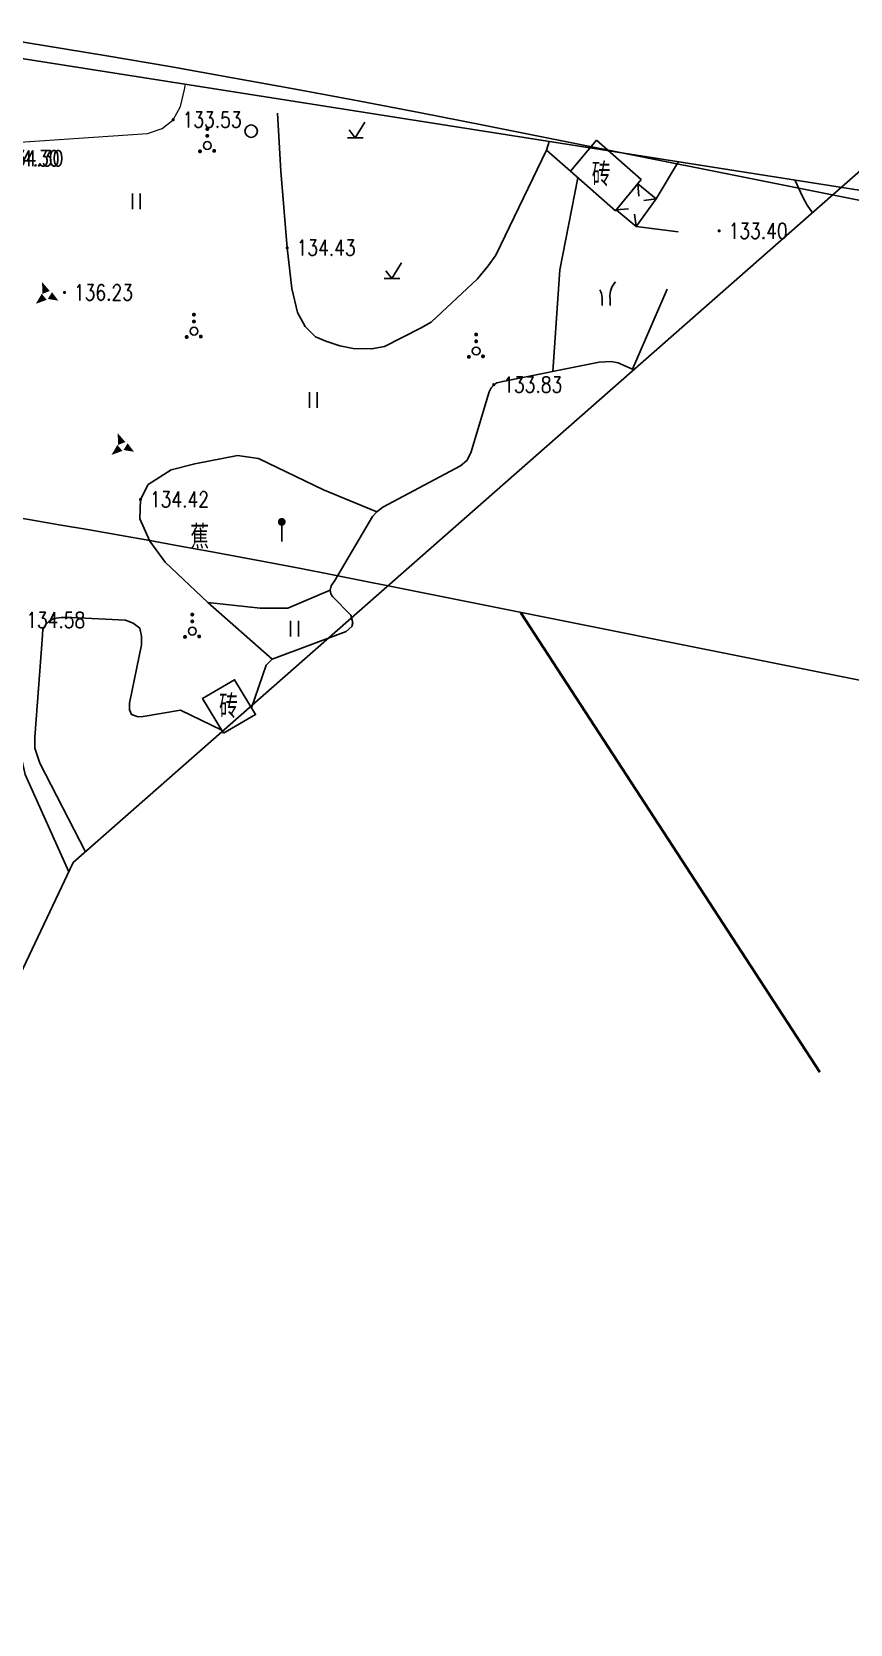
# Model space of a CAD drawing. Extents: x 529262 to 576451, y 2694391 to 2717535.
# Drawn here: x 567488 to 567540.2, y 2709565.2 to 2709666.8 of the extents above; entities that cross this region are included whole.
import ezdxf
from ezdxf.enums import TextEntityAlignment as Align
from ezdxf.xclip import XClip

# ---------------------------------------------------------------- set-up
doc = ezdxf.new("R2010")
doc.units = 0
doc.header["$XCLIPFRAME"] = 0
for name, color, linetype in [('DMTZ', 8, 'Continuous'), ('GCD', 8, 'Continuous'), ('JMD', 8, 'Continuous'), ('PP-COM', 7, 'Continuous'), ('RD-中线', 40, 'Continuous'), ('RD-红线', 7, 'Continuous'), ('ZBTZ', 8, 'Continuous')]:
    doc.layers.add(name, color=color, linetype=linetype)
doc.layers.add('SXSS', color=5, linetype='Continuous', lineweight=0)
doc.layers.add('规划道路红线', color=5, linetype='Continuous', lineweight=40)
doc.styles.add('HZ', font='rs.shx', dxfattribs={"width": 0.8, "bigfont": 'hztxt.shx'})
doc.linetypes.add('10421', pattern='A,2,[150,AAA.SHX,S=0.5,R=0,X=0,Y=0.5],1e-11', length=2)
doc.linetypes.add('10422', pattern='A,0.75,[150,AAA.SHX,S=0.5,R=0,X=0,Y=0.5],1.5,[177,AAA.SHX,S=1,R=0,X=0,Y=0.4],0.75', length=3)
doc.linetypes.add('1161', pattern='A,0,[149,AAA.SHX,S=0.15,R=0,X=0,Y=0],-1.6', length=1.6)
doc.linetypes.add('445', pattern='A,8,-0.5,[147,AAA.SHX,S=1,R=0,X=0,Y=0],-1.5', length=10)

# ---------------------------------------------------------------- blocks, each defined once
blk = doc.blocks.new('A$C19FD0107')
at = {"layer": 'RD-中线', "color": 8, "linetype": 'Continuous'}
blk.add_lwpolyline([(-1765.32, 14833.87), (-1870.24, 14834.36, -0.07773), (-2297.41, 14903.2), (-2763.51, 15055.04, -0.002412), (-2772.67, 15058.08), (-3168.08, 15191.13, 0.031805), (-3413.66, 15256.72), (-3481.17, 15270.22, 0.040764), (-3610.52, 15285.28), (-3824.79, 15292.66, 0.003807), (-3833.93, 15292.91), (-3984.46, 15295.8, 0.004916), (-3996.26, 15295.91), (-4213.61, 15295.81, 0.004475), (-4218.97, 15295.76), (-4356.1, 15293.25, -0.000047), (-4356.15, 15293.25), (-5280.16, 15276.46)], format="xyb", dxfattribs=at)
at = {"layer": 'RD-中线', "color": 8, "linetype": 'Continuous', "flags": 128}
for points in [[(-4490.73, 14139.44, 0), (-4490.29, 14139.42)], [(-3818.25, 14086.17, 0), (-3817.74, 14086.17)]]:
    blk.add_lwpolyline(points, format="xyb", dxfattribs=at)
at = {"layer": 'RD-红线', "color": 8, "linetype": 'Continuous', "flags": 128}
blk.add_lwpolyline([(-3455.57, 15234.5), (-3487.05, 15240.8, 0.040764), (-3611.55, 15255.3), (-3713.86, 15258.82)], format="xyb", dxfattribs=at)
blk = doc.blocks.new('GC200')
at = {"linetype": 'Continuous', "const_width": 0.2, "flags": 128}
blk.add_lwpolyline([(-0.1, 0, 1), (0.1, 0, 1)], format="xyb", close=True, dxfattribs=at)
blk = doc.blocks.new('gc122')
at = {"color": 8}
blk.add_circle((0, 0), 0.8, dxfattribs=at)
blk = doc.blocks.new('gc246')
at = {"color": 8}
for p, q in [((-0.5, 1), (-0.5, 0)), ((0.5, 1), (0.5, 0))]:
    blk.add_line(p, q, dxfattribs=at)
for centre, radius, start, end in [((3.4, 1.11), 2.91, 139.3312, 182.0887), ((-2.94, 0.81), 2.45, 4.3743, 29.0242)]:
    blk.add_arc(centre, radius, start, end, dxfattribs=at)
blk = doc.blocks.new('gc123')
at = {"color": 8}
for p, q in [((-1, 0), (1, 0)), ((0, 0), (-0.8, 1)), ((0, 0), (1.2, 2))]:
    blk.add_line(p, q, dxfattribs=at)
blk = doc.blocks.new('gc160')
at = {"color": 8, "const_width": 0.25}
for points in [[(1.58, 3.35, 1), (1.83, 3.35, 1)], [(1.58, 2.48, 1), (1.83, 2.48, 1)], [(0.65, 0.5, 1), (0.9, 0.5, 1)], [(2.46, 0.56, 1), (2.71, 0.56, 1)]]:
    blk.add_lwpolyline(points, format="xyb", close=True, dxfattribs=at)
at = {"color": 8}
blk.add_circle((1.71, 1.24), 0.5, dxfattribs=at)
blk = doc.blocks.new('gc121')
at = {"color": 8}
for p, q in [((-0.5, -1), (-0.5, 1)), ((0.5, -1), (0.5, 1))]:
    blk.add_line(p, q, dxfattribs=at)
blk = doc.blocks.new('gc165')
at = {"color": 8}
blk.add_line((0, 0), (0, 2), dxfattribs=at)
at = {"color": 8, "const_width": 0.5}
blk.add_lwpolyline([(-0.25, 2.5, 1), (0.25, 2.5, 1)], format="xyb", close=True, dxfattribs=at)
blk = doc.blocks.new('gc087')
at = {"color": 8}
for points in [[(-0.62, 1.71, 0, 1, 0), (-0.1, 0.39, 1, 1, 0)], [(-1.41, -1.07, 0, 1, 0), (-0.34, -0.17, 1, 1, 0)], [(0.39, -0.01, 1, 0, 0), (1.46, -0.66, 1, 0, 0)]]:
    blk.add_lwpolyline(points, format="xyseb", dxfattribs=at)

msp = doc.modelspace()

# ---------------------------------------------------------------- linework, layer by layer
at = {"color": 8, "linetype": 'Continuous', "flags": 128}
msp.add_lwpolyline([(567209.956, 2709328.306), (567242.359, 2709376.873), (567237.386, 2709487.838), (567226.241, 2709566.338), (567250.471, 2709637.466), (567310.691, 2709648.291), (567365.176, 2709659.753), (567568.23, 2709904.38), (567652.452, 2709866.094), (567570.025, 2709683.533), (567490.632, 2709613.794), (567456.674, 2709542.126), (567415.71, 2709492.593), (567416.103, 2709370.575), (567398.267, 2709255.857), (567341.513, 2709220.051), (567319.6, 2709121.447), (567354.869, 2709007.157), (567377.977, 2708907.793), (567342.698, 2708646.362), (567189.906, 2708654.057), (567219.676, 2708986.987), (567146.446, 2709250.882)], dxfattribs=at)
at = {"layer": 'DMTZ', "linetype": '10422', "flags": 128}
for points, elevation in [([(567536.703, 2709657.334), (567537.187, 2709656.278), (567537.473, 2709655.721), (567537.813, 2709655.238)], 132.938), ([(567526.409, 2709645.221), (567525.427, 2709645.666), (567524.982, 2709645.758)], 134.358), ([(567490.347, 2709613.193), (567487.569, 2709619.4), (567487.152, 2709621.304), (567487.344, 2709628.283), (567487.25, 2709628.803), (567487.031, 2709629.258), (567486.732, 2709629.373), (567486.126, 2709629.443), (567485.091, 2709629.399), (567484.264, 2709629.259), (567481.607, 2709628.299), (567481.004, 2709627.796), (567480.801, 2709627.067), (567480.921, 2709621.237), (567480.711, 2709620.421), (567480.452, 2709620.248), (567478.562, 2709619.864), (567477.996, 2709619.622), (567477.684, 2709619.246), (567476.72, 2709617.062), (567476.657, 2709616.628), (567476.779, 2709616.114), (567479.768, 2709608.547), (567483.378, 2709598.485)], 134.404), ([(567500.114, 2709622.231), (567497.477, 2709623.501), (567495.107, 2709623.104), (567494.791, 2709623.077), (567494.353, 2709623.227), (567494.229, 2709623.536), (567494.238, 2709623.943), (567495.002, 2709627.68), (567494.984, 2709628.233), (567494.878, 2709628.743), (567494.47, 2709629.056), (567493.972, 2709629.258), (567490.537, 2709629.428), (567489.856, 2709629.417), (567489.401, 2709629.346), (567489.102, 2709629.177), (567488.883, 2709628.977), (567488.686, 2709628.648), (567488.648, 2709627.991), (567488.177, 2709621.791), (567488.181, 2709621.077), (567488.509, 2709620.132), (567491.411, 2709614.479)], 134.398)]:
    msp.add_lwpolyline(points, dxfattribs=dict(at, elevation=elevation))
msp.add_lwpolyline([(567524.982, 2709645.758), (567524.217, 2709645.705), (567518.052, 2709644.479), (567517.677, 2709644.392), (567517.48, 2709644.271), (567517.312, 2709644.072), (567517.19, 2709643.812), (567516.019, 2709639.93), (567515.755, 2709639.436), (567515.35, 2709639.097), (567510.407, 2709636.464), (567510.012, 2709636.17), (567509.736, 2709635.853), (567507.331, 2709631.785), (567507.098, 2709631.434), (567507.036, 2709631.163), (567507.086, 2709630.933), (567507.189, 2709630.75), (567508.363, 2709629.571), (567508.485, 2709629.069), (567508.409, 2709628.844), (567508.054, 2709628.517), (567503.337, 2709626.76), (567502.958, 2709626.386), (567502.012, 2709623.662)], dxfattribs=at)
at = {"layer": 'JMD', "linetype": 'Continuous'}
for p, q in [((567526.671, 2709657.096), (567526.746, 2709656.299)), ((567527.85, 2709656.12), (567527.056, 2709656.02)), ((567525.284, 2709655.42), (567526.081, 2709655.495)), ((567526.569, 2709654.357), (567526.468, 2709655.151))]:
    msp.add_line(p, q, dxfattribs=at)
at = {"layer": 'JMD', "linetype": 'Continuous', "flags": 128}
for points in [[(567491.726, 2709723.775), (567576.536, 2709693.89), (567573.688, 2709684.738), (567556.677, 2709687.045), (567550.961, 2709655.095), (567486.806, 2709665.167), (567484.722, 2709651.708), (567441.25, 2709656.873), (567438.007, 2709666.354)], [(567526.569, 2709654.357), (567527.85, 2709656.12), (567526.671, 2709657.096), (567525.284, 2709655.42)], [(567500.231, 2709622.037), (567502.273, 2709623.229), (567500.938, 2709625.451), (567498.896, 2709624.259)]]:
    msp.add_lwpolyline(points, close=True, dxfattribs=at)
at = {"layer": 'JMD', "linetype": '445', "flags": 128}
for points in [[(567521.011, 2709659.797), (567520.837, 2709659.224), (567522.387, 2709657.89)], [(567527.85, 2709656.12), (567529.265, 2709658.501)]]:
    msp.add_lwpolyline(points, dxfattribs=at)
at = {"layer": 'JMD', "linetype": 'Continuous', "elevation": 133.756, "flags": 128}
msp.add_lwpolyline([(567524.033, 2709659.879), (567526.885, 2709657.354), (567525.239, 2709655.365), (567522.387, 2709657.89)], close=True, dxfattribs=at)
at = {"layer": 'SXSS', "color": 8, "linetype": '10421', "elevation": 133.488, "flags": 128}
msp.add_lwpolyline([(567485.953, 2709659.661), (567495.384, 2709660.287), (567496.304, 2709660.625), (567497.016, 2709661.179), (567497.494, 2709662.024), (567497.729, 2709663.109), (567497.795, 2709663.442)], dxfattribs=at)
at = {"layer": 'ZBTZ', "linetype": '1161', "flags": 128}
for points, elevation in [([(567520.837, 2709659.224), (567517.607, 2709652.538), (567517.127, 2709651.844), (567516.444, 2709651.015), (567513.476, 2709648.251), (567512.8, 2709647.879), (567510.509, 2709646.712), (567509.679, 2709646.553), (567508.496, 2709646.585), (567507.65, 2709646.758), (567506.769, 2709647.04), (567506.097, 2709647.318), (567505.435, 2709647.982), (567504.956, 2709648.868), (567504.581, 2709650.412), (567504.295, 2709653.006), (567503.898, 2709657.901), (567503.68, 2709661.602)], 133.439), ([(567522.854, 2709657.476), (567521.687, 2709651.589), (567521.25, 2709645.115)], 133.756), ([(567529.25, 2709654.028), (567526.569, 2709654.357)], 133.548), ([(567528.545, 2709650.367), (567526.339, 2709645.252)], 133.779), ([(567503.337, 2709626.76), (567499.236, 2709630.366), (567496.508, 2709632.959), (567495.526, 2709634.28), (567494.884, 2709635.714), (567494.93, 2709636.948), (567495.413, 2709637.903), (567496.885, 2709638.846), (567498.395, 2709639.223), (567501.113, 2709639.752), (567502.453, 2709639.558), (567506.605, 2709637.563), (567510.012, 2709636.17)], 133.821), ([(567499.236, 2709630.366), (567502.567, 2709630.019), (567504.343, 2709630.019), (567507.036, 2709631.163)], 134.092)]:
    msp.add_lwpolyline(points, dxfattribs=dict(at, elevation=elevation))
at = {"layer": '规划道路红线'}
msp.add_line((567519.208, 2709629.722, -6.694), (567538.282, 2709600.416, -6.694), dxfattribs=at)

# ---------------------------------------------------------------- block references
at = {"layer": 'DMTZ', "linetype": 'Continuous', "xscale": 0.5, "yscale": 0.5}
for p in [(567488.955, 2709649.963, 136.724), (567488.955, 2709649.963, 136.724), (567493.783, 2709640.323, 136.724)]:
    msp.add_blockref('gc087', p, dxfattribs=at)
at = {"layer": 'GCD', "linetype": 'Continuous'}
ref = msp.add_blockref('GC200', (567497.016, 2709661.179, 133.531), dxfattribs=dict(at, xscale=0.5, yscale=0.5, zscale=0.5))
ref.add_attrib('height', '133.53', dxfattribs={"linetype": 'Continuous', "height": 1, "style": 'HZ', "width": 0.8}).set_placement((567497.616, 2709661.179, 133.531), align=Align.MIDDLE_LEFT)
ref = msp.add_blockref('GC200', (567485.392, 2709658.72, 134.3), dxfattribs=dict(at, xscale=0.5, yscale=0.5, zscale=0.5))
ref.add_attrib('height', '134.30', dxfattribs={"linetype": 'Continuous', "height": 1, "style": 'HZ', "width": 0.8}).set_placement((567485.992, 2709658.72, 134.3), align=Align.MIDDLE_LEFT)
ref = msp.add_blockref('GC200', (567531.863, 2709654.085, 133.395), dxfattribs=dict(at, xscale=0.5, yscale=0.5, zscale=0.5))
ref.add_attrib('height', '133.40', dxfattribs={"linetype": 'Continuous', "height": 1, "style": 'HZ', "width": 0.8}).set_placement((567532.463, 2709654.085, 133.395), align=Align.MIDDLE_LEFT)
ref = msp.add_blockref('GC200', (567504.295, 2709653.006, 134.43), dxfattribs=dict(at, xscale=0.5, yscale=0.5, zscale=0.5))
ref.add_attrib('height', '134.43', dxfattribs={"linetype": 'Continuous', "height": 1, "style": 'HZ', "width": 0.8}).set_placement((567504.895, 2709653.006, 134.43), align=Align.MIDDLE_LEFT)
ref = msp.add_blockref('GC200', (567490.08, 2709650.153, 136.23), dxfattribs=dict(at, xscale=0.5, yscale=0.5, zscale=0.5))
ref.add_attrib('height', '136.23', dxfattribs={"linetype": 'Continuous', "height": 1, "style": 'HZ', "width": 0.8}).set_placement((567490.68, 2709650.153, 136.23), align=Align.MIDDLE_LEFT)
at = {"layer": 'GCD', "linetype": 'Continuous', "xscale": 0.5, "yscale": 0.5, "zscale": 0.5}
msp.add_blockref('GC200', (567490.08, 2709650.153, 136.23), dxfattribs=at)
at = {"layer": 'GCD', "linetype": 'Continuous'}
ref = msp.add_blockref('GC200', (567517.48, 2709644.271, 133.826), dxfattribs=dict(at, xscale=0.5, yscale=0.5, zscale=0.5))
ref.add_attrib('height', '133.83', dxfattribs={"linetype": 'Continuous', "height": 1, "style": 'HZ', "width": 0.8}).set_placement((567518.08, 2709644.271, 133.826), align=Align.MIDDLE_LEFT)
ref = msp.add_blockref('GC200', (567494.93, 2709636.948, 134.415), dxfattribs=dict(at, xscale=0.5, yscale=0.5, zscale=0.5))
ref.add_attrib('height', '134.42', dxfattribs={"linetype": 'Continuous', "height": 1, "style": 'HZ', "width": 0.8}).set_placement((567495.53, 2709636.948, 134.415), align=Align.MIDDLE_LEFT)
ref = msp.add_blockref('GC200', (567487.031, 2709629.258, 134.579), dxfattribs=dict(at, xscale=0.5, yscale=0.5, zscale=0.5))
ref.add_attrib('height', '134.58', dxfattribs={"linetype": 'Continuous', "height": 1, "style": 'HZ', "width": 0.8}).set_placement((567487.631, 2709629.258, 134.579), align=Align.MIDDLE_LEFT)
at = {"layer": 'PP-COM'}
ref = msp.add_blockref('A$C19FD0107', (570997.993, 2694390.603), dxfattribs=at)
XClip(ref).set_block_clipping_path([(-9366.4383134884, 14428.6043910822), (-3328.4480743363, 17452.7484863754)])
at = {"layer": 'ZBTZ', "linetype": 'Continuous', "xscale": 0.5, "yscale": 0.5}
for name, p in [('gc123', (567508.641, 2709660.022)), ('gc160', (567498.341, 2709658.909)), ('gc122', (567501.995, 2709660.449)), ('gc121', (567494.664, 2709655.959)), ('gc123', (567510.98, 2709651.042)), ('gc246', (567524.648, 2709649.322)), ('gc160', (567497.487, 2709647.064)), ('gc160', (567515.501, 2709645.798)), ('gc121', (567505.959, 2709643.303)), ('gc165', (567503.946, 2709634.267)), ('gc160', (567497.383, 2709627.929)), ('gc121', (567504.755, 2709628.714))]:
    msp.add_blockref(name, p, dxfattribs=at)

# ---------------------------------------------------------------- texts
at = {"layer": 'GCD', "linetype": 'Continuous', "style": 'HZ', "width": 0.8}
msp.add_text('134.30', height=1, dxfattribs=at).set_placement((567488.117, 2709658.72), align=Align.MIDDLE)
at = {"layer": 'JMD', "linetype": 'Continuous', "style": 'HZ', "width": 0.8}
for p in [(567524.937, 2709657.683), (567501.148, 2709623.747)]:
    msp.add_text('砖', height=1.5, dxfattribs=at).set_placement(p, align=Align.MIDDLE_RIGHT)
at = {"layer": 'ZBTZ', "linetype": 'Continuous', "style": 'HZ', "width": 0.8}
msp.add_text('蕉', height=1.5, dxfattribs=at).set_placement((567498.708, 2709634.631), align=Align.MIDDLE)

doc.saveas('drawing.dxf')
